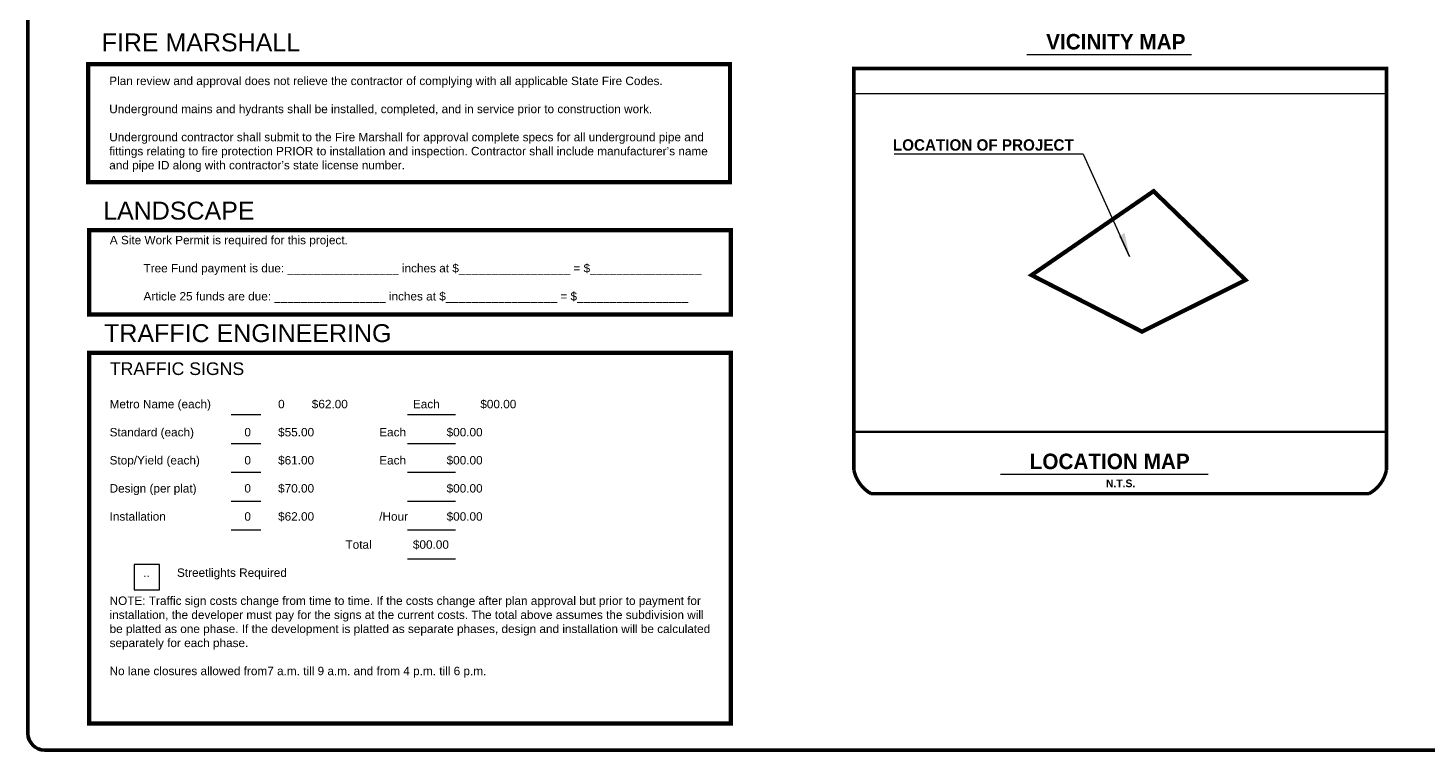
# Paper-space layout 'Cover' of a CAD drawing. Header units: feet, sheet in inches. Extents: x -1.2 to 33.8, y 0.1 to 22.9.
# Drawn here: x 0.15 to 16.75, y 0.11 to 8.68 of the extents above; entities that cross this region are included whole.
import ezdxf

# ---------------------------------------------------------------- set-up
doc = ezdxf.new("R2010")
doc.units = ezdxf.units.FT
doc.header["$MEASUREMENT"] = 0
doc.header["$XCLIPFRAME"] = 2
doc.layers.add('Border', color=118, linetype='Continuous', lineweight=70)
doc.layers.add('PR-LOT', color=2, linetype='Continuous')
doc.layers.add('TBLK', color=7, linetype='Continuous')
doc.styles.add('ARIAL', font='arial.ttf')
doc.styles.add('BOLD', font='BOLD', dxfattribs={"height": 0.3200000000000001})
picture_1 = doc.add_image_def('image1.png', size_in_pixel=(1065, 676))

# ---------------------------------------------------------------- blocks, each defined once
blk = doc.blocks.new('A$Ca8f96253')
at = {"layer": 'Border'}
blk.add_lwpolyline([(32.80263066420471, 11.21233912975516), (32.80263066420469, -11.2123391297552, -0.4142135623731013), (32.60471612263339, -11.4102536713265), (1.497914541571295, -11.41025367132648, -0.4142135623730951), (1.299999999999995, -11.21233912975519), (1.300000000000006, 11.21233912975519, -0.4142135623730963), (1.497914541571306, 11.41025367132648), (32.60471612263341, 11.41025367132645, -0.41421356237309)], format="xyb", close=True, dxfattribs=at)

psp = doc.layouts.new('Cover')

# ---------------------------------------------------------------- linework, layer by layer
at = {"layer": 'TBLK'}
for p, q in [((12.00293229962968, 8.365704198085975), (13.95890519097939, 8.365704198085975)), ((12.67299177509827, 7.179307330525713), (10.42811753850954, 7.179307330525713)), ((12.67299177509827, 7.179307330525713), (13.22366019033373, 5.964903309346388, 0.0048598462385063)), ((13.22366019033373, 5.964903309346388, 0.0048598462385063), (13.11400415393217, 6.206730746454248, 0.0038920923937398)), ((2.562006268129421, 4.091423499737024), (2.913043344192344, 4.091423499737024)), ((4.655134545991456, 4.091423499737024), (5.223480283685033, 4.091423499737024)), ((2.562006268129421, 3.747596911045603), (2.913043344192344, 3.747596911045603)), ((4.655134545991456, 3.747596911045603), (5.223480283685033, 3.747596911045603)), ((2.562006268129421, 3.406689506489015), (2.913043344192344, 3.406689506489015)), ((4.655134545991456, 3.406689506489015), (5.223480283685033, 3.406689506489015)), ((11.69095674315079, 3.385309694399733, -0.0048598462385063), (14.15797310858872, 3.385309694399733, -0.0048598462385063)), ((2.562006268129421, 3.063899693097758), (2.913043344192344, 3.063899693097758)), ((4.655134545991456, 3.063899693097758), (5.223480283685033, 3.063899693097758)), ((2.562006268129421, 2.721991695153596), (2.913043344192344, 2.721991695153596)), ((4.655134545991456, 2.721991695153596), (5.223480283685033, 2.721991695153596)), ((4.655134545991456, 2.378981836661245), (5.223480283685033, 2.378981836661245))]:
    psp.add_line(p, q, dxfattribs=at)
at = {"layer": 'TBLK', "const_width": 0.05}
for points in [[(0.8646898196087118, 8.249669806411047), (8.481877319608705, 8.249669806411047), (8.481877319608705, 6.849669806411049), (0.8646898196087118, 6.849669806411049)], [(0.8744691248016263, 6.279623697244601), (8.49165662480162, 6.279623697244601), (8.49165662480162, 5.279623697244601), (0.8744691248016263, 5.279623697244601)], [(0.8744691248016263, 4.824126704759527), (8.49165662480162, 4.824126704759527), (8.49165662480162, 0.4241267047595363), (0.8744691248016263, 0.4241267047595363)]]:
    psp.add_lwpolyline(points, close=True, dxfattribs=at)
at = {"layer": 'TBLK', "color": 3, "const_width": 0.041374230424508}
psp.add_lwpolyline([(9.951903036948035, 8.197101365058355), (9.951903036948035, 3.432459225334678, 0.2160436218898869), (10.15664590013596, 3.151199681417251), (16.06364621945066, 3.151199681417251, 0.2236457128004659), (16.27264566050784, 3.432459225334678), (16.27264566050784, 8.197101365058355)], format="xyb", close=True, dxfattribs=at)
at = {"layer": 'TBLK', "const_width": 0.05, "elevation": 0.0048598462385063}
psp.add_lwpolyline([(13.37120845280741, 5.07484321411084), (14.60047327706571, 5.68730565651826), (13.50856543680406, 6.741849009756959), (12.06019415612143, 5.745649887666766)], close=True, dxfattribs=at)
at = {"layer": 'TBLK', "const_width": 0.0275828202830054}
psp.add_lwpolyline([(9.951903036948035, 3.887575760006695), (16.27264566050784, 3.887575760006695)], dxfattribs=at)
at = {"layer": 'TBLK'}
psp.add_lwpolyline([(1.409617370126424, 2.0113742451881), (1.709617370126421, 2.0113742451881), (1.709617370126421, 2.311374245188097), (1.409617370126424, 2.311374245188097)], close=True, dxfattribs=at)
psp.add_solid([(13.11400415393217, 6.206730746454248, 0.0038920923937398), (13.22366019033373, 5.964903309346388, 0.0038920923937398), (13.16434590342103, 6.250021234048958, 0.0038920923937398), (13.22366019033373, 5.964903309346388, 0.0038920923937398)], dxfattribs=at)

# ---------------------------------------------------------------- block references
psp.add_blockref('A$Ca8f96253', (-1.150730234159068, 11.52036378086815))

# ---------------------------------------------------------------- texts
for s, height, style, p in [('FIRE MARSHALL', 0.2123244444444441, 'ARIAL', (1.023080625651102, 8.401376514243054)), ('VICINITY MAP', 0.1839200000000001, 'BOLD', (12.23380585155646, 8.42385747412074)), ('LOCATION OF PROJECT', 0.135, 'BOLD', (10.41482854409399, 7.222760275770355)), ('LANDSCAPE', 0.2123244444444441, 'ARIAL', (1.041514600200036, 6.404769709853595)), ('TRAFFIC ENGINEERING', 0.2123244444444441, 'ARIAL', (1.052687412022974, 4.951187664739072)), ('LOCATION MAP', 0.1839200000000001, 'BOLD', (12.03833312136545, 3.443462970434499, -0.0048598462385063)), ('N.T.S.', 0.0919600000000001, 'BOLD', (12.94311589631337, 3.228082564964926, -0.0048598462385063))]:
    psp.add_text(s, height=height, dxfattribs=dict(at, style=style)).set_placement(p)
at = {"layer": 'TBLK', "attachment_point": 1}
for s, insert, char_height, width in [('{\\fArial|b0|i0|c0|p34;Plan review and approval does not relieve the contractor of complying with all applicable State Fire Codes.\\P\\PUnderground mains and hydrants shall be installed, completed, and in service prior to construction work.\\P\\PUnderground contractor shall submit to the Fire Marshall for approval complete specs for all underground pipe and fittings relating to fire protection PRIOR to installation and inspection. Contractor shall include manufacturer’s name and pipe ID along with contractor’s state license number.}', (1.113838097820915, 8.100868089252607), 0.1, 7.164692376164339), ('{\\fArial|b0|i0|c0|p34;A Site Work Permit is required for this project.\\P\\P^ITree Fund payment is due: _________________ inches at $_________________ = $_________________\\P\\P^IArticle 25 funds are due: _________________ inches at $_________________ = $_________________}', (1.120402269567192, 6.211691072121438), 0.1, 7.158999390431745), ('{\\fArial|b0|i0|c0|p34;TRAFFIC SIGNS}', (1.120412036226523, 4.710285218255349), 0.15, 7.120406436026883), ('{\\fArial|b0|i0|c0|p34;\\P\\PMetro Name (each)^I^I0^I$62.00^I^IEach^I^I$00.00\\P\\PStandard (each)^I^I0^I$55.00^I^IEach^I^I$00.00\\P\\PStop/Yield (each)^I^I0^I$61.00^I^IEach^I^I$00.00\\P\\PDesign (per plat)^I^I0^I$70.00^I^I^I^I$00.00\\P\\PInstallation^I^I^I0^I$62.00^I^I/Hour^I^I$00.00\\P\\P^I^I^I^I^I^I^ITotal^I^I$00.00\\P\\P^I..^IStreetlights Required\\P\\PNOTE: Traffic sign costs change from time to time. If the costs change after plan approval but prior to payment for installation, the developer must pay for the signs at the current costs. The total above assumes the subdivision will be platted as one phase. If the development is platted as separate phases, design and installation will be calculated separately for each phase.\\P\\PNo lane closures allowed from7 a.m. till 9 a.m. and from 4 p.m. till 6 p.m.}', (1.117918608094781, 4.598825501660072), 0.1, 7.161063085551518)]:
    psp.add_mtext(s, dxfattribs=dict(at, insert=insert, char_height=char_height, width=width))

# ---------------------------------------------------------------- pictures from other files: only their frames are drawn
at = {"layer": 'PR-LOT'}
image = psp.add_image(picture_1, insert=(9.951903036948035, 3.887575760006695), size_in_units=(6.324071061279087, 4.014152147816585), dxfattribs=at)
image.set_boundary_path([(-0.5, -0.5), (1064.5, 675.4999999999999)])
image.dxf.clipping = 0

doc.saveas('drawing.dxf')
